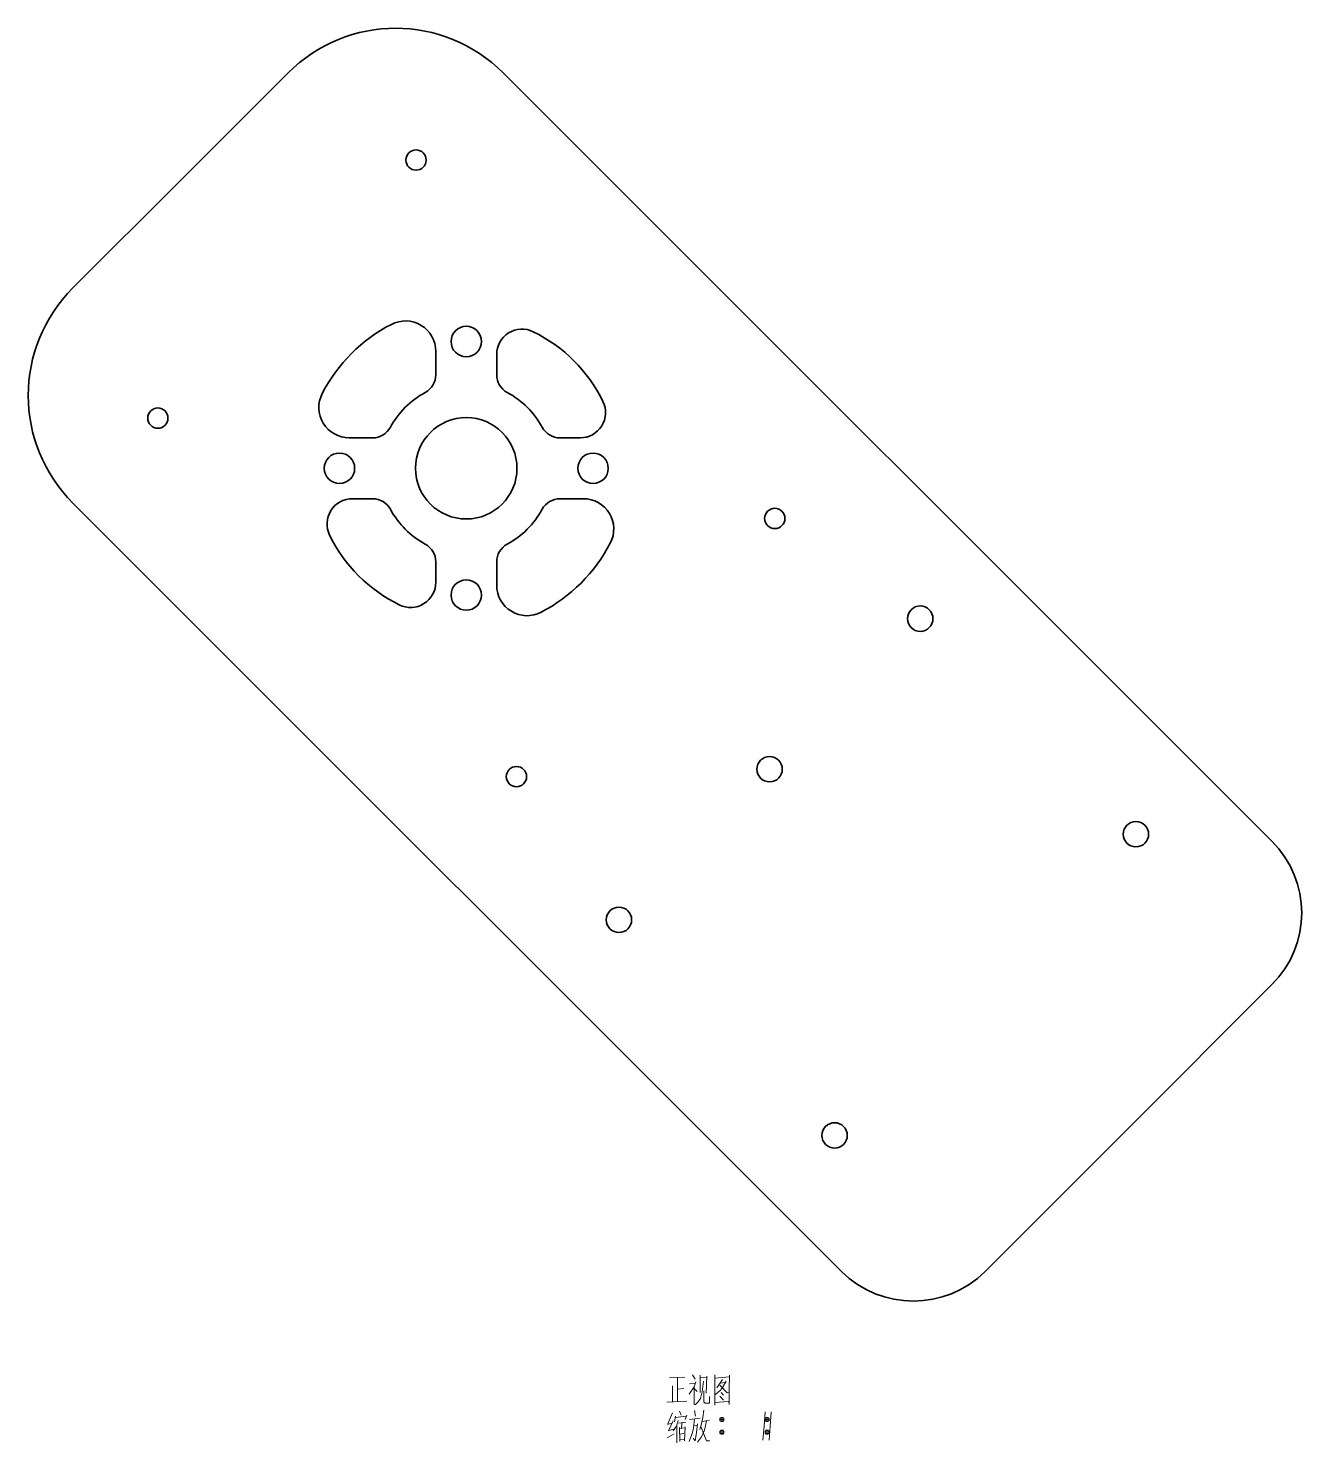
# Model space of a CAD drawing. Extents: x 532 to 657, y 344 to 483.
import ezdxf

# ---------------------------------------------------------------- set-up
doc = ezdxf.new("R2010")
doc.units = 0

msp = doc.modelspace()

# ---------------------------------------------------------------- linework, layer by layer
at = {"color": 1, "lineweight": 35, "ltscale": 0.374999}
msp.add_line((557.35, 478.87), (546.74, 468.26), dxfattribs=at)
at = {"color": 1, "lineweight": 35}
for p, q in [((578.56, 478.87), (654.33, 403.1)), ((536.13, 436.44), (611.9, 360.67))]:
    msp.add_line(p, q, dxfattribs=at)
at = {"color": 1, "lineweight": 35, "ltscale": 0.375}
msp.add_line((536.13, 457.65), (546.74, 468.26), dxfattribs=at)
at = {"color": 1, "lineweight": 35, "ltscale": 0.057487}
for p, q in [((571.91, 451.4), (571.91, 449.1)), ((565.68, 442.87), (563.38, 442.87))]:
    msp.add_line(p, q, dxfattribs=at)
at = {"color": 1, "lineweight": 35, "ltscale": 0.049797}
for p, q in [((577.91, 449.1), (577.91, 451.09)), ((571.91, 430.63), (571.91, 428.64))]:
    msp.add_line(p, q, dxfattribs=at)
at = {"color": 1, "lineweight": 35, "ltscale": 0.049796}
msp.add_line((586.14, 442.87), (584.15, 442.87), dxfattribs=at)
at = {"color": 1, "lineweight": 35, "ltscale": 0.049799}
msp.add_line((563.69, 436.87), (565.68, 436.87), dxfattribs=at)
at = {"color": 1, "lineweight": 35, "ltscale": 0.057486}
for p, q in [((584.15, 436.87), (586.45, 436.87)), ((577.91, 428.33), (577.91, 430.63))]:
    msp.add_line(p, q, dxfattribs=at)
at = {"color": 1, "lineweight": 35, "ltscale": 0.5}
for p in [(654.33, 388.95), (626.05, 360.67)]:
    msp.add_line(p, (640.19, 374.81), dxfattribs=at)
at = {"color": 1, "lineweight": 13}
for points in [[(594.96, 350.18), (596.46, 350.25)], [(595.72, 350.18), (595.72, 349.02), (595.72, 347.83)], [(597.2, 350.46), (597.47, 350.04)], [(597.97, 350.42), (597.97, 348.74)], [(598.63, 350.25), (597.97, 350.18)], [(598.56, 348.67), (598.63, 350.35)], [(599.4, 350.46), (599.4, 348.99), (599.4, 347.48)], [(599.4, 350.42), (599.4, 349.02), (599.4, 347.62)], [(600.87, 350.28), (599.4, 350.14)], [(600.84, 347.66), (600.84, 349.02), (600.87, 350.42)], [(595.23, 349.37), (595.23, 347.8)], [(595.72, 349.06), (596.35, 349.13)], [(597.54, 349.79), (597.37, 349.3), (596.88, 348.57)], [(596.91, 349.58), (597.47, 349.65)], [(597.37, 349.3), (597.37, 347.52)], [(597.37, 349.13), (597.68, 348.81)], [(598.17, 348.78), (598, 348.15)], [(598.28, 349.83), (598.17, 348.78)], [(598.32, 347.8), (598.32, 348.88)], [(599.47, 348.53), (599.96, 348.95)], [(600.17, 350), (599.61, 349.2)], [(599.92, 349.44), (600.62, 348.71)], [(599.96, 349.65), (600.41, 349.72)], [(599.96, 348.95), (600.17, 349.23)], [(600.03, 348.74), (600.28, 348.46)], [(600.17, 349.23), (600.52, 349.86)], [(600.62, 348.71), (600.8, 348.74)], [(594.67, 347.76), (596.64, 347.87)], [(597.47, 347.52), (597.76, 347.8)], [(597.76, 347.8), (598, 348.15)], [(598.46, 347.69), (598.32, 347.8)], [(598.88, 347.69), (598.46, 347.69)], [(598.88, 348.32), (598.88, 347.69)], [(599.4, 347.73), (600.77, 347.83)], [(599.92, 348.36), (600.28, 347.97)], [(600.84, 347.55), (600.84, 347.66), (600.77, 347.83)], [(595.23, 346.71), (594.78, 345.63)], [(595.3, 345.94), (594.85, 344.93)], [(595.55, 346.4), (595.45, 345.84)], [(595.55, 346.26), (596.6, 346.4)], [(595.79, 345.98), (595.62, 345.42)], [(595.93, 346.89), (596.11, 346.5)], [(596.64, 346.5), (596.49, 346.05)], [(597.41, 346.12), (597.3, 345.21), (597.2, 344.79), (596.88, 343.91)], [(596.91, 346.05), (597.97, 346.19)], [(597.41, 346.96), (597.51, 346.4)], [(598.24, 346.26), (598.1, 345.63)], [(598.17, 345.87), (598.88, 346.01)], [(598.32, 346.99), (598.24, 346.26)], [(598.59, 345.94), (598.39, 345)], [(599.92, 346.08), (600.31, 346.08)], [(599.96, 346.19), (600.28, 346.19)], [(599.96, 345.94), (600.28, 345.94)], [(604.37, 346.82), (604.27, 345.42), (604.16, 344.02)], [(604.37, 346.08), (604.76, 346.08)], [(604.41, 346.19), (604.72, 346.19)], [(604.41, 345.94), (604.72, 345.94)], [(604.97, 346.82), (604.86, 345.42), (604.76, 344.02)], [(594.71, 344.26), (595.41, 344.65)], [(595.16, 345.7), (594.74, 345.56)], [(594.82, 344.93), (595.34, 345.1)], [(595.62, 345.42), (595.3, 344.93)], [(595.66, 345.49), (595.66, 343.77)], [(595.86, 345.7), (596.57, 345.8)], [(595.93, 345.28), (595.97, 343.88)], [(595.93, 345.17), (596.46, 345.24)], [(595.97, 344.61), (596.35, 344.68)], [(596.18, 345.73), (596.11, 345.17)], [(596.49, 345.35), (596.42, 343.95)], [(597.72, 345.63), (597.61, 344.79), (597.47, 343.95), (597.27, 344.23)], [(597.34, 345.45), (597.72, 345.52)], [(598.1, 345.63), (597.93, 345.07)], [(598.03, 345.38), (598.59, 343.95)], [(598.39, 345), (598.1, 344.37)], [(599.92, 344.82), (600.31, 344.82)], [(599.96, 344.93), (600.28, 344.93)], [(599.96, 344.68), (600.28, 344.68)], [(604.37, 344.82), (604.76, 344.82)], [(604.41, 344.93), (604.72, 344.93)], [(604.41, 344.68), (604.72, 344.68)], [(596.42, 344.12), (596.01, 344.05)], [(598.1, 344.37), (597.72, 343.84)], [(598.59, 343.95), (598.91, 343.95)]]:
    msp.add_lwpolyline(points, dxfattribs=at)
for points in [[(600.03, 345.87), (600.21, 345.87), (600.31, 345.98), (600.31, 346.15), (600.21, 346.26), (600.03, 346.26), (599.92, 346.15), (599.92, 345.98)], [(604.47, 345.87), (604.65, 345.87), (604.76, 345.98), (604.76, 346.15), (604.65, 346.26), (604.47, 346.26), (604.37, 346.15), (604.37, 345.98)], [(600.03, 344.61), (600.21, 344.61), (600.31, 344.72), (600.31, 344.89), (600.21, 345), (600.03, 345), (599.92, 344.89), (599.92, 344.72)], [(604.47, 344.61), (604.65, 344.61), (604.76, 344.72), (604.76, 344.89), (604.65, 345), (604.47, 345), (604.37, 344.89), (604.37, 344.72)]]:
    msp.add_lwpolyline(points, close=True, dxfattribs=at)
at = {"color": 1, "lineweight": 35}
for centre, radius in [((569.96, 470.27), 1), ((574.91, 452.37), 1.5), ((544.51, 444.82), 1), ((574.91, 439.87), 5), ((562.41, 439.87), 1.5), ((587.41, 439.87), 1.5), ((605.32, 434.92), 1), ((574.91, 427.37), 1.5), ((619.66, 425.04), 1.25), ((579.86, 409.46), 1), ((604.81, 410.19), 1.25), ((640.92, 403.78), 1.25), ((589.96, 395.34), 1.25), ((611.22, 374.08), 1.25)]:
    msp.add_circle(centre, radius, dxfattribs=at)
for centre, radius, start, end in [((567.95, 468.26), 15, 45, 135), ((546.74, 447.05), 15, 135, 225), ((574.91, 439.87), 16, 117.4864, 152.5136), ((568.91, 451.4), 3, 0, 117.4864), ((580.41, 451.09), 2.5, 63.8961, 180), ((574.91, 439.87), 15, 26.1039, 63.8961), ((569.91, 449.1), 2, 298.4369, 360), ((579.91, 449.1), 2, 180, 241.5631), ((563.38, 445.87), 3, 152.5136, 270), ((574.91, 439.87), 8.5, 118.4369, 151.5631), ((574.91, 439.87), 8.5, 28.4369, 61.5631), ((586.14, 445.37), 2.5, 270, 26.1039), ((565.68, 444.87), 2, 270, 331.5631), ((584.15, 444.87), 2, 208.4369, 270), ((563.69, 434.37), 2.5, 90, 206.1039), ((565.68, 434.87), 2, 28.4369, 90), ((584.15, 434.87), 2, 90, 151.5631), ((586.45, 433.87), 3, 332.5136, 90), ((574.91, 439.87), 8.5, 208.4369, 241.5631), ((574.91, 439.87), 8.5, 298.4369, 331.5631), ((574.91, 439.87), 15, 206.1039, 243.8961), ((574.91, 439.87), 16, 297.4864, 332.5136), ((569.91, 430.63), 2, 0, 61.5631), ((579.91, 430.63), 2, 118.4369, 180), ((569.41, 428.64), 2.5, 243.8961, 360), ((580.91, 428.33), 3, 180, 297.4864), ((647.26, 396.02), 10, 315, 45), ((618.98, 367.74), 10, 225, 315)]:
    msp.add_arc(centre, radius, start, end, dxfattribs=at)

doc.saveas('drawing.dxf')
